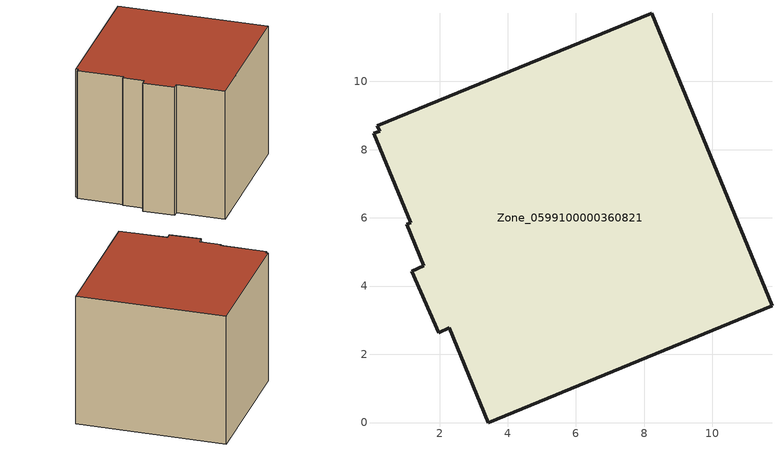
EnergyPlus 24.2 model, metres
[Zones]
Zone_0599100000360821
 floor ground (C_G): 11.75,3.43 3.43,0 2.28,2.78 1.98,2.63 1.19,4.44 1.53,4.6 1.03,5.82 1.15,5.86 0.06,8.48 0.24,8.55 0.17,8.71 8.22,11.99 z0
 wall outside (C_F): 1.03,5.82 1.53,4.6 1.19,4.44 1.98,2.63 2.28,2.78 3.43,0 11.75,3.43 8.22,11.99 0.17,8.71 0.24,8.55 0.06,8.48 1.15,5.86 1.03,5.82 z0:8.43
 roof outside (C_R): 0.06,8.48 1.15,5.86 1.03,5.82 1.53,4.6 1.19,4.44 1.98,2.63 2.28,2.78 3.43,0 11.75,3.43 8.22,11.99 0.17,8.71 0.24,8.55 z8.43
[BUILDING]
Pand.0599100000360821: North Axis=0; Terrain=City; Loads Convergence Tolerance Value=0.04; Temperature Convergence Tolerance Value=0.4; Solar Distribution=FullExterior; Maximum Number of Warmup Days=25; Minimum Number of Warmup Days=1
[Site:Location]
Rotterdam.The.Hague.AP_ZH_NLD Design_Conditions: Latitude=51.96; Longitude=4.45; Time Zone=1; Elevation=-4.5
[SITE:GROUNDTEMPERATURE:BUILDINGSURFACE]
18, 18, 18, 18, 18, 18, 18, 18, 18, 18, 18, 18
[MATERIAL] Thermal Absorptance=0.9; Solar Absorptance=0.7; Visible Absorptance=0.7
Name | Roughness | Thickness | Conductivity | Density | Specific Heat
G.TC.1992-2005 | MediumSmooth | 0.15 | 0.06 | 540 | 1210
F.TC.1992-2005 | Rough | 0.3 | 0.12 | 1920 | 840
R.TC.1992-2005 | MediumRough | 0.2 | 0.08 | 1500 | 1000
[CONSTRUCTION]
C_G: G.TC.1992-2005
C_F: F.TC.1992-2005
C_R: R.TC.1992-2005
[ZONE]
Zone_0599100000360821: Type=1; Multiplier=1; Ceiling Height=Autocalculate; Volume=Autocalculate; Floor Area=autocalculate; Part of Total Floor Area=Yes
[ZONEINFILTRATION:DESIGNFLOWRATE]
Infil_Zone_0599100000360821: Zone or ZoneList or Space or SpaceList=Zone_0599100000360821; Schedule=AlwaysOn; Design Flow Rate Calculation Method=Flow/Area; Flow Rate per Floor Area=0.0015; Constant Term Coefficient=1; Temperature Term Coefficient=0; Velocity Term Coefficient=0; Velocity Squared Term Coefficient=0
[HVACTEMPLATE:ZONE:IDEALLOADSAIRSYSTEM]
Zone_0599100000360821: Maximum Heating Supply Air Temperature=50; Minimum Cooling Supply Air Temperature=13; Maximum Heating Supply Air Humidity Ratio=0.0156; Minimum Cooling Supply Air Humidity Ratio=0.0077; Heating Limit=NoLimit; Cooling Limit=NoLimit; Dehumidification Control Type=ConstantSensibleHeatRatio; Cooling Sensible Heat Ratio=0.7; Dehumidification Setpoint=60; Humidification Control Type=None; Humidification Setpoint=30; Outdoor Air Method=None; Outdoor Air Flow Rate per Person=0.00944; Outdoor Air Flow Rate per Zone Floor Area=0; Outdoor Air Flow Rate per Zone=0; Demand Controlled Ventilation Type=None; Outdoor Air Economizer Type=NoEconomizer; Heat Recovery Type=None; Sensible Heat Recovery Effectiveness=0.7; Latent Heat Recovery Effectiveness=0.65
[ZONECONTROL:THERMOSTAT]
ThermostatControl_Zone_0599100000360821: Zone or ZoneList=Zone_0599100000360821; Control Type Schedule=DualSetpointControlType; Control 1=Thermostat_Zone_0599100000360821; Temperature Difference Between Cutout And Setpoint=0
[THERMOSTATSETPOINT:DUALSETPOINT]
Thermostat_Zone_0599100000360821: Heating Setpoint Temperature Schedule=HeatingSetpoint_Zone_0599100000360821; Cooling Setpoint Temperature Schedule=CoolingSetpoint_Zone_0599100000360821
[SCHEDULE:COMPACT]
HeatingSetpoint_Zone_0599100000360821: Through: 12/31, For: AllDays, Until: 24:00, 21
CoolingSetpoint_Zone_0599100000360821: Through: 12/31, For: AllDays, Until: 24:00, 24
DualSetpointControlType: Through: 12/31, For: AllDays, Until: 24:00, 4
AlwaysOn: Through: 12/31, For: AllDays, Until: 24:00, 1
